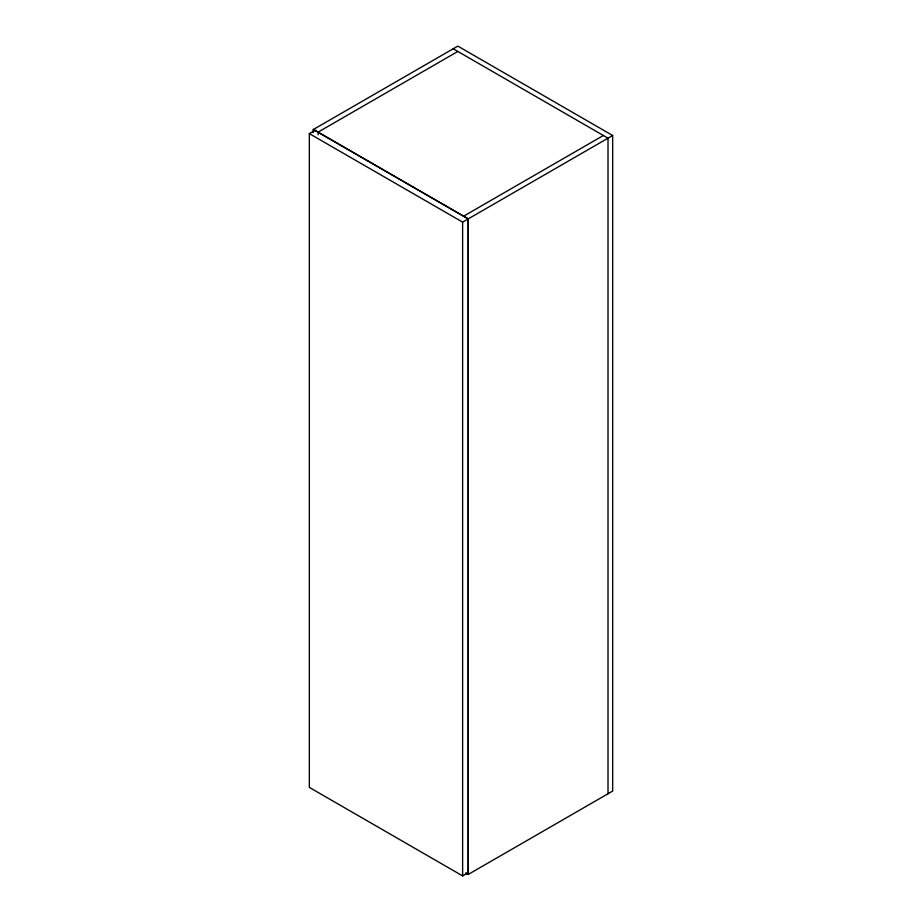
<?xml version="1.0" encoding="UTF-8"?>
<svg xmlns="http://www.w3.org/2000/svg" width="922" height="922" viewBox="0 0 922 922"><rect width="100%" height="100%" fill="white"/><g stroke="black" fill="none" stroke-linecap="round" stroke-linejoin="round"><path stroke-width="1.38" d="M313.307 132.411L313.307 129.529L457.831 46.1L612.669 135.499L612.669 791.064L468.146 874.494L465.829 873.157M468.307 872.627L462.625 875.9L309.331 787.4L309.331 133.621L315.013 130.336M317.952 132.215L457.831 51.459M463.501 216.244L603.368 135.499M309.331 133.621L462.625 222.121L612.669 135.499M453.186 48.785L608.013 138.173L608.013 793.75M313.307 129.529L468.146 218.929L468.146 874.494M465.979 873.065L468.307 874.413L468.307 218.837L313.468 129.449L313.468 132.319M462.625 222.121L462.625 875.9M318.113 132.123L318.113 134.808"/></g></svg>
